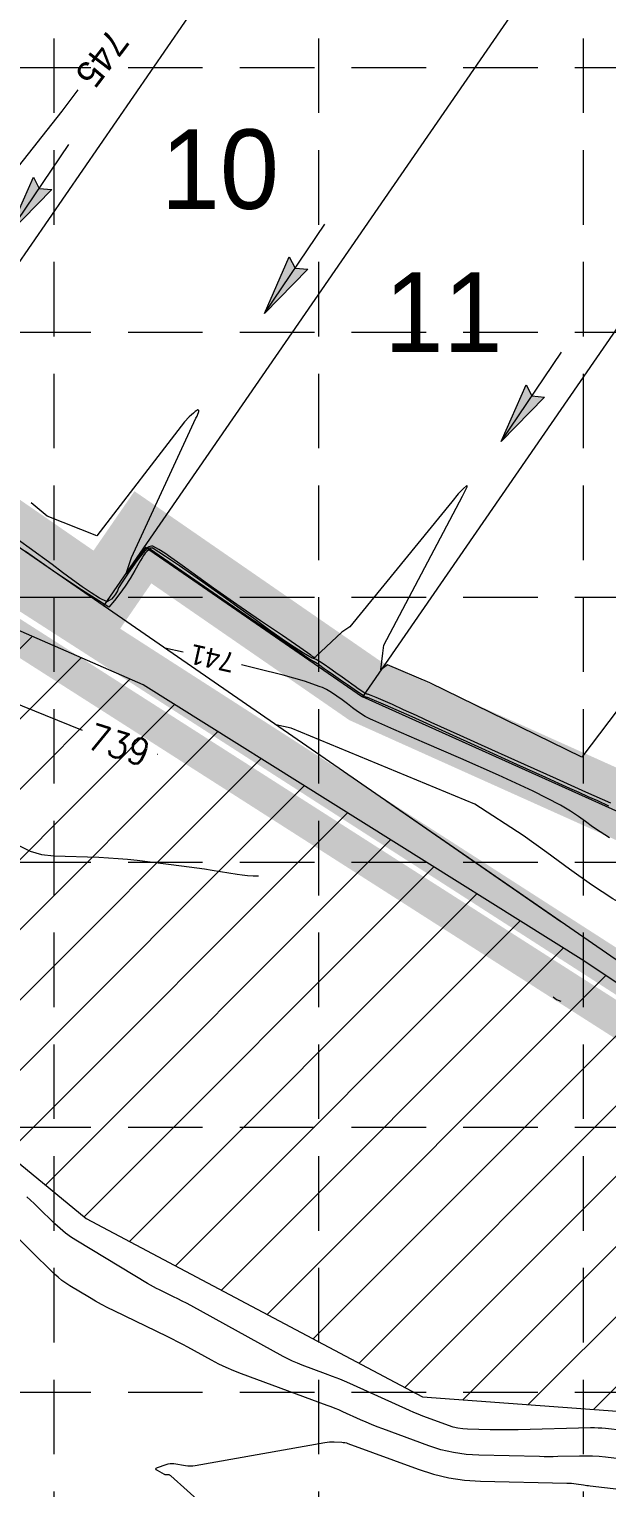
# Model space of a CAD drawing. Header units: feet. Extents: x 46644 to 49208, y 46045 to 47649.
# Drawn here: x 48122.1 to 48209.4, y 46392.4 to 46612.6 of the extents above; entities that cross this region are included whole.
import ezdxf
from ezdxf.enums import TextEntityAlignment as Align

# ---------------------------------------------------------------- set-up
doc = ezdxf.new("R2010")
doc.units = ezdxf.units.FT
doc.header["$MEASUREMENT"] = 0
doc.linetypes.add('DGN Style 3', pattern=[33.544038, 23.960027, -9.584011])
doc.linetypes.add('HIDDEN', pattern=[0.375, 0.25, -0.125])
for name, color, linetype, lineweight in [('06213 - LEVE 12', 1, 'Continuous', 0), ('EC', 35, 'Continuous', 0), ('Level 11', 1, 'Continuous', 0), ('Level 13', 1, 'Continuous', 0), ('Level 15', 1, 'Continuous', 0), ('Level 29', 1, 'Continuous', 0), ('Level 4', 1, 'Continuous', 0), ('Level 45', 1, 'Continuous', 0), ('Level 52', 1, 'Continuous', 0), ('LIMITS OF DISTURBANCE', 1, 'HIDDEN', 0), ('PC', 35, 'Continuous', 0), ('STORM', 5, 'Continuous', 0), ('WATER', 5, 'Continuous', 0)]:
    doc.layers.add(name, color=color, linetype=linetype, lineweight=lineweight)
for name, color, linetype in [('EROSION BLANKET', 84, 'Continuous'), ('GRID', 254, 'HIDDEN'), ('SILT FENCE', 200, 'Continuous')]:
    doc.layers.add(name, color=color, linetype=linetype)
doc.styles.add('Style-STANDARD', font='STANDARD.shx')
doc.styles.add('Style-WORKING', font='WORKING.shx')
doc.styles.add('SURVEY', font='surveyor.shx')

msp = doc.modelspace()

# ---------------------------------------------------------------- hatches: boundary and pattern name
at = {"layer": 'Level 52', "linetype": 'Continuous', "lineweight": 0}
for points in [[(48122.73, 46590.26), (48123.6, 46588.56), (48125.51, 46588.39), (48118.96, 46581.71)], [(48161.39, 46578.26), (48162.26, 46576.56), (48164.17, 46576.38), (48157.62, 46569.71)], [(48197.16, 46558.94), (48198.02, 46557.24), (48199.93, 46557.07), (48193.39, 46550.39)]]:
    msp.add_hatch(color=7, dxfattribs=at).paths.add_polyline_path(points)
at = {"layer": 'WATER', "linetype": 'Continuous', "lineweight": 0}
h = msp.add_hatch(dxfattribs=at)
h.set_pattern_fill('ANSI31', color=5, scale=60, style=0)
h.paths.add_polyline_path([(47857.87, 46629.01), (47847.01, 46618.59), (47853.52, 46600.35), (47883.5, 46592.54), (47906.52, 46572.13), (47946.91, 46566.05), (47972.54, 46536.09), (48064.22, 46487.79), (48130.68, 46433.08), (48181.5, 46406.16), (48246.5, 46401.37), (48282, 46404.1), (48284.04, 46419.79), (48205.89, 46471.99), (48139.33, 46513.61), (48058.73, 46548.82), (47997.64, 46576.45), (47959.07, 46606.81), (47947.78, 46632.84), (47936.18, 46642.73), (47922.19, 46640.68), (47902.73, 46629.43), (47865.53, 46628.74)])

# ---------------------------------------------------------------- linework, layer by layer
at = {"layer": '06213 - LEVE 12', "color": 7, "linetype": 'Continuous', "lineweight": 0}
for p, q in [((48174.83, 46656.09), (48100.42, 46548.27)), ((48208.62, 46634.63), (48133.34, 46525.55)), ((48244.15, 46615.7), (48172.45, 46511.8)), ((48139.53, 46534.52), (48172.45, 46511.8)), ((48283.75, 46461.8), (48172.45, 46511.8))]:
    msp.add_line(p, q, dxfattribs=at)
msp.add_arc((48473.01, 47088.19), 525, 235.3909, 256.6579, dxfattribs=at)
at = {"layer": 'EC', "color": 35, "linetype": 'DGN Style 3', "lineweight": 0}
for p, q in [((48117.13, 46512.05), (48130.07, 46506.81)), ((48141.45, 46503.16), (48141.47, 46503.16)), ((48120.63, 46489.34), (48122.23, 46488.52)), ((48122.23, 46488.52), (48123.95, 46488.01)), ((48123.95, 46488.01), (48125.8, 46487.8)), ((48125.8, 46487.8), (48132.6, 46487.6)), ((48132.6, 46487.6), (48134.06, 46487.54)), ((48134.06, 46487.54), (48135.51, 46487.44)), ((48135.51, 46487.44), (48136.96, 46487.31)), ((48136.96, 46487.31), (48138.41, 46487.15)), ((48138.41, 46487.15), (48145.11, 46486.31)), ((48145.11, 46486.31), (48146.27, 46486.16)), ((48146.27, 46486.16), (48147.42, 46486.01)), ((48147.42, 46486.01), (48148.58, 46485.84)), ((48148.58, 46485.84), (48149.73, 46485.66)), ((48149.73, 46485.66), (48153.49, 46485.06)), ((48153.49, 46485.06), (48154.29, 46484.95)), ((48154.29, 46484.95), (48155.1, 46484.86)), ((48155.1, 46484.86), (48155.92, 46484.81)), ((48155.92, 46484.81), (48156.73, 46484.78)), ((48201.24, 46466.52), (48201.76, 46466.14)), ((48201.76, 46466.14), (48202.4, 46465.89)), ((48122.29, 46435.83), (48121.72, 46436.33)), ((48122.85, 46435.31), (48122.29, 46435.83)), ((48123.4, 46434.78), (48122.85, 46435.31)), ((48125.95, 46432.28), (48123.4, 46434.78)), ((48125.93, 46424.69), (48118.37, 46432.11)), ((48126.75, 46431.54), (48125.95, 46432.28)), ((48127.59, 46430.85), (48126.75, 46431.54)), ((48128.46, 46430.22), (48127.59, 46430.85)), ((48129.38, 46429.63), (48128.46, 46430.22)), ((48139.98, 46423.26), (48129.38, 46429.63)), ((48126.47, 46424.19), (48125.93, 46424.69)), ((48127.04, 46423.72), (48126.47, 46424.19)), ((48127.63, 46423.29), (48127.04, 46423.72)), ((48128.25, 46422.89), (48127.63, 46423.29)), ((48131.2, 46421.12), (48128.25, 46422.89)), ((48140.42, 46423), (48139.98, 46423.26)), ((48140.86, 46422.76), (48140.42, 46423)), ((48141.31, 46422.52), (48140.86, 46422.76)), ((48141.77, 46422.29), (48141.31, 46422.52)), ((48143.91, 46421.26), (48141.77, 46422.29)), ((48132.11, 46420.59), (48131.2, 46421.12)), ((48133.03, 46420.08), (48132.11, 46420.59)), ((48133.96, 46419.59), (48133.03, 46420.08)), ((48134.91, 46419.12), (48133.96, 46419.59)), ((48144.57, 46420.94), (48143.91, 46421.26)), ((48145.21, 46420.61), (48144.57, 46420.94)), ((48145.86, 46420.27), (48145.21, 46420.61)), ((48146.5, 46419.93), (48145.86, 46420.27)), ((48160.45, 46412.25), (48146.5, 46419.93)), ((48142.94, 46415.25), (48134.91, 46419.12)), ((48143.72, 46414.87), (48142.94, 46415.25)), ((48144.5, 46414.47), (48143.72, 46414.87)), ((48145.28, 46414.07), (48144.5, 46414.47)), ((48146.04, 46413.65), (48145.28, 46414.07)), ((48149.62, 46411.68), (48146.04, 46413.65)), ((48150.73, 46411.1), (48149.62, 46411.68)), ((48151.85, 46410.56), (48150.73, 46411.1)), ((48152.99, 46410.07), (48151.85, 46410.56)), ((48161.16, 46411.88), (48160.45, 46412.25)), ((48161.88, 46411.53), (48161.16, 46411.88)), ((48162.61, 46411.22), (48161.88, 46411.53)), ((48163.36, 46410.93), (48162.61, 46411.22)), ((48166.87, 46409.64), (48163.36, 46410.93)), ((48154.16, 46409.62), (48152.99, 46410.07)), ((48167.13, 46404.86), (48154.16, 46409.62)), ((48167.94, 46409.23), (48166.87, 46409.64)), ((48169.01, 46408.81), (48167.94, 46409.23)), ((48170.06, 46408.36), (48169.01, 46408.81)), ((48171.11, 46407.9), (48170.06, 46408.36)), ((48179.53, 46404.09), (48171.11, 46407.9)), ((48167.72, 46404.63), (48167.13, 46404.86)), ((48168.31, 46404.4), (48167.72, 46404.63)), ((48168.89, 46404.16), (48168.31, 46404.4)), ((48169.47, 46403.9), (48168.89, 46404.16)), ((48172.16, 46402.68), (48169.47, 46403.9)), ((48180.2, 46403.79), (48179.53, 46404.09)), ((48180.88, 46403.51), (48180.2, 46403.79)), ((48172.99, 46402.32), (48172.16, 46402.68)), ((48173.82, 46401.97), (48172.99, 46402.32)), ((48174.66, 46401.63), (48173.82, 46401.97)), ((48175.5, 46401.31), (48174.66, 46401.63)), ((48181.56, 46403.24), (48180.88, 46403.51)), ((48182.25, 46402.98), (48181.56, 46403.24)), ((48185.46, 46401.8), (48182.25, 46402.98)), ((48186.16, 46401.58), (48185.46, 46401.8)), ((48186.87, 46401.41), (48186.16, 46401.58)), ((48167.11, 46399.32), (48167.45, 46399.35)), ((48167.45, 46399.35), (48167.81, 46399.36)), ((48167.81, 46399.36), (48168.16, 46399.36)), ((48168.16, 46399.36), (48169.31, 46399.3)), ((48182.46, 46398.77), (48175.5, 46401.31)), ((48187.59, 46401.31), (48186.87, 46401.41)), ((48188.32, 46401.26), (48187.59, 46401.31)), ((48191.75, 46401.18), (48188.32, 46401.26)), ((48192.8, 46401.16), (48191.75, 46401.18)), ((48193.85, 46401.16), (48192.8, 46401.16)), ((48194.9, 46401.16), (48193.85, 46401.16)), ((48195.95, 46401.18), (48194.9, 46401.16)), ((48206.92, 46401.46), (48195.95, 46401.18)), ((48207.49, 46401.46), (48206.92, 46401.46)), ((48208.06, 46401.44), (48207.49, 46401.46)), ((48208.62, 46401.41), (48208.06, 46401.44)), ((48209.19, 46401.35), (48208.62, 46401.41)), ((48211.83, 46401.04), (48209.19, 46401.35)), ((48147.18, 46395.78), (48166.76, 46399.27)), ((48166.76, 46399.27), (48167.11, 46399.32)), ((48169.31, 46399.3), (48169.55, 46399.27)), ((48169.55, 46399.27), (48169.79, 46399.23)), ((48169.79, 46399.23), (48170.03, 46399.18)), ((48170.03, 46399.18), (48170.26, 46399.1)), ((48170.26, 46399.1), (48180.88, 46395.22)), ((48184.31, 46398.17), (48182.46, 46398.77)), ((48186.19, 46397.74), (48184.31, 46398.17)), ((48188.11, 46397.46), (48186.19, 46397.74)), ((48190.05, 46397.33), (48188.11, 46397.46)), ((48199.18, 46397.12), (48190.05, 46397.33)), ((48205.22, 46397.2), (48201.97, 46397.12)), ((48206.22, 46397.21), (48205.22, 46397.2)), ((48207.21, 46397.18), (48206.22, 46397.21)), ((48208.2, 46397.12), (48207.21, 46397.18)), ((48141.24, 46395.26), (48141.3, 46395.36)), ((48141.29, 46395.14), (48141.24, 46395.26)), ((48141.46, 46395.02), (48141.29, 46395.14)), ((48141.3, 46395.36), (48141.49, 46395.46)), ((48142.53, 46394.44), (48141.46, 46395.02)), ((48141.49, 46395.46), (48142.8, 46395.95)), ((48142.8, 46395.95), (48143.09, 46396.03)), ((48143.09, 46396.03), (48143.37, 46396.08)), ((48143.37, 46396.08), (48143.66, 46396.09)), ((48143.66, 46396.09), (48143.96, 46396.06)), ((48143.96, 46396.06), (48145.69, 46395.77)), ((48145.69, 46395.77), (48146.07, 46395.72)), ((48146.07, 46395.72), (48146.44, 46395.71)), ((48146.44, 46395.71), (48146.81, 46395.73)), ((48146.81, 46395.73), (48147.18, 46395.78)), ((48180.88, 46395.22), (48183.17, 46394.48)), ((48199.88, 46397.11), (48199.18, 46397.12)), ((48200.58, 46397.1), (48199.88, 46397.11)), ((48201.27, 46397.11), (48200.58, 46397.1)), ((48201.97, 46397.12), (48201.27, 46397.11)), ((48209.19, 46397.02), (48208.2, 46397.12)), ((48218.49, 46395.91), (48209.19, 46397.02)), ((48142.59, 46394.41), (48142.53, 46394.44)), ((48142.66, 46394.38), (48142.59, 46394.41)), ((48142.73, 46394.37), (48142.66, 46394.38)), ((48142.8, 46394.37), (48142.73, 46394.37)), ((48143.13, 46394.37), (48142.8, 46394.37)), ((48143.23, 46394.36), (48143.13, 46394.37)), ((48143.32, 46394.33), (48143.23, 46394.36)), ((48143.4, 46394.29), (48143.32, 46394.33)), ((48143.48, 46394.23), (48143.4, 46394.29)), ((48151.98, 46386.62), (48143.48, 46394.23)), ((48183.17, 46394.48), (48185.5, 46393.94)), ((48185.5, 46393.94), (48187.86, 46393.59)), ((48187.86, 46393.59), (48190.27, 46393.44)), ((48190.27, 46393.44), (48203.32, 46393.13)), ((48203.32, 46393.13), (48203.67, 46393.12)), ((48203.67, 46393.12), (48204.02, 46393.1)), ((48204.02, 46393.1), (48204.37, 46393.06)), ((48204.37, 46393.06), (48204.72, 46393.01)), ((48204.72, 46393.01), (48205.86, 46392.84)), ((48205.86, 46392.84), (48206.1, 46392.81)), ((48206.1, 46392.81), (48206.35, 46392.78)), ((48206.35, 46392.78), (48206.59, 46392.74)), ((48206.59, 46392.74), (48206.84, 46392.71)), ((48206.84, 46392.71), (48223.05, 46390.81))]:
    msp.add_line(p, q, dxfattribs=at)
at = {"layer": 'EROSION BLANKET', "linetype": 'Continuous', "lineweight": 0, "const_width": 6}
msp.add_lwpolyline([(47941.68, 47315.39), (47942.29, 47197.14, 0.414855), (47963.97, 47174.97), (47979.4, 47173.26, -0.10758), (48082.6, 47134.84), (48395.33, 46935.36, 0.3837), (48423.92, 46939.62, -1.759714), (48447.08, 46868.43, 0.379596), (48421.24, 46855.04, 0.06409), (48411.08, 46791.21), (48407.09, 46494.87, 0.010519), (48408.71, 46472.77, -1.535572), (48335.36, 46504.37, 0.02726), (48351.7, 46526.8), (48367.85, 46556.77, 0.440366), (48352.87, 46585.68, -0.080008), (48202.11, 46647.87), (47959.83, 46814.28, 0.130822), (47849.01, 46858.77), (47780.1, 46865.91, 0.385183), (47757.17, 46847.23), (47753.19, 46807.45, 0.050673), (47755.48, 46728.54), (47775.41, 46593.74)], format="xyb", dxfattribs=at)
at = {"layer": 'GRID', "color": 252, "linetype": 'HIDDEN', "lineweight": 0, "ltscale": 45}
for p, q in [((48125.8, 47606.85), (48125.8, 46206.68)), ((48165.8, 47606.85), (48165.8, 46206.68)), ((48205.8, 47606.85), (48205.8, 46206.68)), ((46685.8, 46606.85), (49165.8, 46606.85)), ((46685.8, 46566.85), (49165.8, 46566.85)), ((46685.8, 46526.85), (49165.8, 46526.85)), ((46685.8, 46486.85), (49165.8, 46486.85)), ((46685.8, 46446.85), (49165.8, 46446.85)), ((46685.8, 46406.85), (49165.8, 46406.85))]:
    msp.add_line(p, q, dxfattribs=at)
at = {"layer": 'Level 13', "color": 7, "linetype": 'Continuous', "lineweight": 0}
msp.add_arc((48473.01, 47088.19), 513.5, 235.3909, 256.4929, dxfattribs=at)
at = {"layer": 'Level 15', "color": 7, "linetype": 'Continuous', "lineweight": 0}
for radius in [520, 524]:
    msp.add_arc((48473.01, 47088.19), radius, 235.3909, 256.6579, dxfattribs=at)
at = {"layer": 'Level 29', "color": 34, "linetype": 'Continuous', "lineweight": 0, "const_width": 10, "flags": 128}
msp.add_lwpolyline([(48035.15, 46594.53), (48133.09, 46526.94), (48139.27, 46535.91), (48172.94, 46512.67), (48283.9, 46462.83), (48315.35, 46466.94)], dxfattribs=at)
msp.add_lwpolyline([(48035.15, 46594.53), (48133.09, 46526.94), (48139.27, 46535.91), (48172.94, 46512.67), (48283.9, 46462.83), (48315.35, 46466.94)], dxfattribs=at)
at = {"layer": 'Level 4', "color": 7, "linetype": 'Continuous', "lineweight": 0}
msp.add_line((48317.69, 46398.34), (47902.89, 46684.59), dxfattribs=at)
at = {"layer": 'Level 45', "color": 97, "linetype": 'Continuous', "lineweight": 0}
for p, q in [((48118.96, 46581.71), (48128.09, 46595.19)), ((48157.62, 46569.71), (48166.74, 46583.19)), ((48193.39, 46550.39), (48202.51, 46563.87))]:
    msp.add_line(p, q, dxfattribs=at)
at = {"layer": 'Level 52', "color": 7, "linetype": 'Continuous', "lineweight": 0, "flags": 128}
for points in [[(48122.73, 46590.26), (48123.6, 46588.56), (48125.51, 46588.39), (48118.96, 46581.71)], [(48161.39, 46578.26), (48162.26, 46576.56), (48164.17, 46576.38), (48157.62, 46569.71)], [(48197.16, 46558.94), (48198.02, 46557.24), (48199.93, 46557.07), (48193.39, 46550.39)]]:
    msp.add_lwpolyline(points, close=True, dxfattribs=at)
at = {"layer": 'LIMITS OF DISTURBANCE', "color": 1, "linetype": 'HIDDEN', "lineweight": 0, "ltscale": 100, "const_width": 5}
msp.add_lwpolyline([(47739.21, 46270.56), (47774.34, 46267.65), (47781.81, 46251.32), (47852.38, 46269.27), (47849.6, 46307.49), (47981.61, 46319.48), (47981.61, 46319.48), (47981.18, 46356.57), (47839.72, 46354.75), (47804.02, 46583.05), (47826.33, 46601.73), (47980.5, 46513.21), (48043.84, 46569.7), (48332.85, 46385.18), (48560.2, 46404.13), (48564.11, 46825.29), (48553.83, 46869.85)], dxfattribs=at)
at = {"layer": 'PC', "color": 35, "linetype": 'Continuous', "lineweight": 0, "flags": 128}
for points in [[(48129.46, 46603.45), (48127, 46600.25), (48119.68, 46590.95)], [(48205.61, 46502.73), (48182.6, 46513.92), (48176.24, 46516.65), (48176.04, 46516.5), (48175.63, 46516.21), (48175.43, 46516.06), (48175.23, 46515.92), (48175.37, 46517.16), (48175.51, 46518.4), (48175.66, 46519.64), (48187.55, 46542.1), (48188.32, 46543.6), (48188.19, 46543.69), (48187.7, 46543.28), (48186.92, 46542.45), (48185.94, 46541.28), (48170.54, 46522.37), (48169.33, 46521.6), (48165.39, 46517.89), (48165.34, 46517.82), (48165.3, 46517.77), (48165.25, 46517.74), (48165.21, 46517.74), (48165.15, 46517.75), (48165.09, 46517.78), (48165.04, 46517.81), (48164.98, 46517.85), (48164.92, 46517.9), (48164.84, 46517.96), (48164.75, 46518.03), (48164.65, 46518.1), (48163, 46519.26), (48160.34, 46521.06), (48157.04, 46523.3), (48153.45, 46525.76), (48149.94, 46528.25), (48146.66, 46530.57), (48145.54, 46531.38), (48144.5, 46532.14), (48143.51, 46532.85), (48142.57, 46533.5), (48141.67, 46534.08), (48140.79, 46534.57), (48140.59, 46534.55), (48140.37, 46534.51), (48140.16, 46534.45), (48139.95, 46534.37), (48139.74, 46534.27), (48139.53, 46534.16), (48138.75, 46533.06), (48138.18, 46532.26), (48137.64, 46531.48), (48137.2, 46530.84), (48136.87, 46530.45), (48136.72, 46530.45), (48137.53, 46532.84), (48147.29, 46553.89), (48147.45, 46554.21), (48147.58, 46554.49), (48147.66, 46554.73), (48147.7, 46554.91), (48147.71, 46555.04), (48147.67, 46555.12), (48147.57, 46555.13), (48147.4, 46555.05), (48147.18, 46554.89), (48146.91, 46554.67), (48146.61, 46554.39), (48146.27, 46554.07), (48145.54, 46553.32), (48132.32, 46536.11), (48124.8, 46539.1), (48122.41, 46541.1)], [(48279.53, 46538.53), (48245.27, 46490.08), (48240.51, 46487.13), (48219.15, 46498.33), (48217.21, 46499.75), (48215.63, 46501.07), (48214.47, 46502.26), (48214.02, 46502.85), (48213.72, 46503.46), (48213.58, 46504.13), (48213.63, 46504.92), (48213.87, 46505.9), (48214.34, 46507.1), (48237.92, 46545.4), (48205.61, 46502.73)], [(48209.98, 46495.76), (48206.19, 46497.45), (48201.75, 46499.44), (48196.92, 46501.61), (48191.97, 46503.83), (48187.19, 46505.99), (48182.83, 46507.97), (48180.62, 46508.98), (48178.66, 46509.87), (48176.97, 46510.64), (48175.58, 46511.27), (48174.5, 46511.74), (48173.75, 46512.03), (48173.61, 46512.08), (48173.5, 46512.12), (48173.39, 46512.15), (48173.31, 46512.18), (48173.23, 46512.2), (48173.15, 46512.23), (48173.1, 46512.24), (48173.04, 46512.26), (48172.99, 46512.29), (48172.93, 46512.32), (48172.86, 46512.35), (48172.79, 46512.39), (48172.53, 46512.55), (48172.2, 46512.77), (48171.8, 46513.04), (48171.35, 46513.37), (48170.83, 46513.73), (48170.27, 46514.14), (48169.38, 46514.78), (48168.44, 46515.45), (48167.52, 46516.1), (48166.67, 46516.69), (48165.96, 46517.16), (48165.43, 46517.47), (48165.32, 46517.52), (48165.23, 46517.56), (48165.15, 46517.59), (48165.09, 46517.61), (48165.03, 46517.63), (48164.97, 46517.64), (48164.91, 46517.66), (48164.85, 46517.68), (48164.78, 46517.71), (48164.7, 46517.74), (48164.6, 46517.79), (48164.48, 46517.85), (48163.54, 46518.42), (48162.13, 46519.33), (48160.33, 46520.55), (48158.27, 46522), (48156.02, 46523.63), (48153.64, 46525.35), (48151.39, 46526.95), (48149.16, 46528.54), (48146.96, 46530.1), (48144.81, 46531.59), (48142.71, 46533), (48140.68, 46534.31), (48140.71, 46534.27), (48140.48, 46534.27), (48140.25, 46534.25), (48140.03, 46534.19), (48139.82, 46534.11), (48139.82, 46534.14), (48139.09, 46533.3), (48138.37, 46532.37), (48137.66, 46531.37), (48136.95, 46530.34), (48136.26, 46529.3), (48135.6, 46528.3), (48135.42, 46527.8), (48135.12, 46527.31), (48134.83, 46526.91), (48134.52, 46526.59), (48134.18, 46526.38), (48133.89, 46526.15), (48132.72, 46526.73), (48131.45, 46527.51), (48130.09, 46528.43), (48128.65, 46529.48), (48127.13, 46530.61), (48125.54, 46531.8), (48122.1, 46534.32), (48118.3, 46537.03)], [(48209.69, 46495.34), (48208, 46496.1), (48206.55, 46496.75), (48205.18, 46497.36), (48203.76, 46498), (48202.14, 46498.73), (48200.17, 46499.62), (48195.75, 46501.63), (48190.5, 46504.02), (48185.02, 46506.5), (48179.96, 46508.78), (48175.93, 46510.57), (48173.55, 46511.58), (48173.44, 46511.62), (48173.35, 46511.65), (48173.27, 46511.68), (48173.2, 46511.71), (48173.14, 46511.72), (48173.09, 46511.74), (48173.01, 46511.77), (48172.94, 46511.79), (48172.87, 46511.82), (48172.79, 46511.86), (48172.69, 46511.92), (48172.56, 46512), (48171.99, 46512.38), (48171.17, 46512.94), (48170.18, 46513.62), (48169.12, 46514.36), (48168.08, 46515.09), (48167.12, 46515.76), (48166.67, 46516.07), (48166.28, 46516.35), (48165.93, 46516.59), (48165.63, 46516.8), (48165.38, 46516.96), (48165.17, 46517.1), (48165.12, 46517.13), (48165.07, 46517.16), (48165.03, 46517.18), (48164.98, 46517.21), (48164.94, 46517.23), (48164.9, 46517.26), (48164.81, 46517.31), (48164.72, 46517.36), (48164.63, 46517.41), (48164.53, 46517.46), (48164.43, 46517.53), (48164.31, 46517.6), (48163.97, 46517.82), (48163.52, 46518.11), (48162.96, 46518.5), (48162.28, 46518.98), (48161.44, 46519.59), (48160.69, 46520.1), (48150.56, 46527.09), (48140.44, 46534.07), (48140.36, 46534.06), (48140.29, 46534.05), (48140.25, 46534.05), (48140.17, 46534.02), (48139.88, 46533.78), (48139.62, 46533.49), (48139.38, 46533.17), (48139.15, 46532.8), (48138.92, 46532.41), (48138.73, 46532.04), (48138.03, 46530.87), (48137.33, 46529.7), (48136.59, 46528.54), (48135.81, 46527.43), (48134.96, 46526.39), (48134.1, 46525.35), (48129.98, 46527.99), (48125.78, 46530.81), (48121.51, 46533.76)], [(48145.36, 46518.58), (48142.56, 46519.19)], [(48209.78, 46490.54), (48208.35, 46491.42), (48207.19, 46492.22), (48206.15, 46492.98), (48205.1, 46493.74), (48203.88, 46494.56), (48202.35, 46495.47), (48198.22, 46497.59), (48193, 46500.02), (48187.32, 46502.52), (48181.83, 46504.88), (48177.18, 46506.88), (48173.99, 46508.28), (48173.64, 46508.45), (48173.34, 46508.59), (48173.08, 46508.73), (48172.84, 46508.86), (48172.62, 46508.99), (48172.39, 46509.13), (48171.71, 46509.61), (48170.96, 46510.16), (48170.18, 46510.75), (48169.37, 46511.36), (48168.56, 46511.94), (48167.77, 46512.47), (48167.52, 46512.63), (48167.26, 46512.78), (48166.99, 46512.93), (48166.71, 46513.07), (48166.4, 46513.21), (48166.08, 46513.35), (48163.69, 46514.19), (48160.47, 46515.1), (48156.57, 46516.07), (48154.15, 46516.63)], [(48220.64, 46476.38), (48220.02, 46476.63), (48217.58, 46477.63), (48215.16, 46478.71), (48212.73, 46479.93), (48210.25, 46481.35), (48207.05, 46483.44), (48203.72, 46485.8), (48200.29, 46488.32), (48196.75, 46490.88), (48189.41, 46495.61), (48161.69, 46507.1), (48159.35, 46507.6)], [(48202.44, 46477.87), (48176.14, 46496.02)]]:
    msp.add_lwpolyline(points, dxfattribs=at)
at = {"layer": 'SILT FENCE', "linetype": 'Continuous', "lineweight": 0, "const_width": 6}
msp.add_lwpolyline([(47960.89, 47337.14), (47964.24, 47319.46), (48059.79, 47319.3), (48271.66, 47188.73), (48433.75, 47086.16), (48525.13, 46962.65), (48558.3, 46824.36), (48553.08, 46411.84), (48553.16, 46409.7), (48334.38, 46390.99), (48041.78, 46578.97), (47979.26, 46521.69)], dxfattribs=at)
at = {"layer": 'STORM', "color": 5, "linetype": 'Continuous', "lineweight": 0}
msp.add_arc((48473.01, 47088.19), 508, 235.3909, 259.6416, dxfattribs=at)
at = {"layer": 'WATER', "color": 5, "linetype": 'Continuous', "lineweight": 0}
msp.add_lwpolyline([(47857.87, 46629.01), (47847.01, 46618.59), (47853.52, 46600.35), (47883.5, 46592.54), (47906.52, 46572.13), (47946.91, 46566.05), (47972.54, 46536.09), (48064.22, 46487.79), (48130.68, 46433.08), (48181.5, 46406.16), (48246.5, 46401.37), (48282, 46404.1), (48284.04, 46419.79), (48205.89, 46471.99), (48139.33, 46513.61), (48058.73, 46548.82), (47997.64, 46576.45), (47959.07, 46606.81), (47947.78, 46632.84), (47936.18, 46642.73), (47922.19, 46640.68), (47902.73, 46629.43), (47865.53, 46628.74)], close=True, dxfattribs=at)

# ---------------------------------------------------------------- texts
at = {"layer": 'EC', "color": 35, "linetype": 'DGN Style 3', "lineweight": 0, "style": 'Style-STANDARD'}
msp.add_text('739', height=4, rotation=342.213, dxfattribs=at).set_placement((48135.64, 46504.56), align=Align.MIDDLE_CENTER)
at = {"layer": 'Level 11', "color": 7, "linetype": 'Continuous', "lineweight": 0, "char_height": 12, "attachment_point": 5, "line_spacing_factor": 0.722892, "style": 'SURVEY'}
for s, insert in [('\\FENGINEERING.shx;10', (48150.91, 46591.4)), ('\\FENGINEERING.shx;10', (48150.91, 46591.4)), ('\\FENGINEERING.shx;11', (48184.67, 46569.89)), ('\\FENGINEERING.shx;11', (48184.67, 46569.89))]:
    msp.add_mtext(s, dxfattribs=dict(at, insert=insert))
at = {"layer": 'PC', "color": 35, "linetype": 'Continuous', "lineweight": 0, "style": 'Style-WORKING'}
for s, height, rotation, p in [('745', 4, 232.9, (48133.12, 46608.2)), ('741', 3, 167.4605, (48149.76, 46517.62))]:
    msp.add_text(s, height=height, rotation=rotation, dxfattribs=at).set_placement(p, align=Align.MIDDLE_CENTER)

doc.saveas('drawing.dxf')
